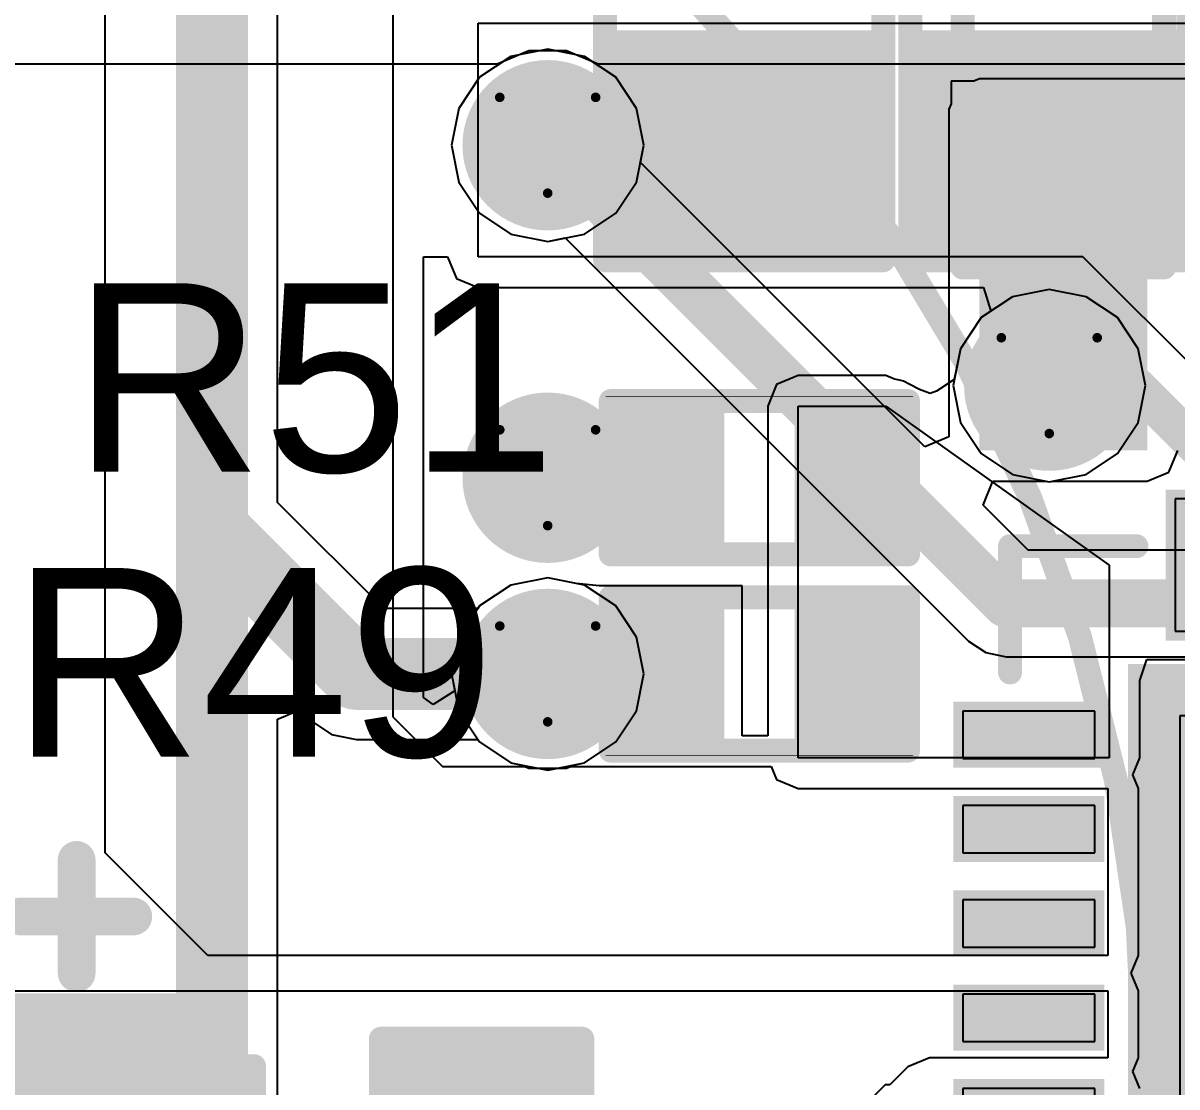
# Model space of a CAD drawing. Header units: inches. Extents: x -3 to 423, y -3 to 110.
# Drawn here: x 10.45 to 16.57, y 69.36 to 75 of the extents above; entities that cross this region are included whole.
import ezdxf

# ---------------------------------------------------------------- set-up
doc = ezdxf.new("R2010")
doc.units = ezdxf.units.IN
for name, color, linetype in [('Bottom Layer', 5, 'Continuous'), ('Bottom Overlay', 54, 'Continuous'), ('Bottom Paste', 16, 'Continuous'), ('Bottom Solder', 6, 'Continuous'), ('Drill Drawing', 1, 'Continuous'), ('Mid Layer', 16, 'Continuous'), ('Mid Layer 2', 76, 'Continuous'), ('Top Layer', 1, 'Continuous'), ('Top Overlay', 2, 'Continuous'), ('Top Paste', 8, 'Continuous'), ('Top Solder', 216, 'Continuous'), ('Via Holes', 16, 'Continuous')]:
    doc.layers.add(name, color=color, linetype=linetype)
doc.styles.add('Arial', font='', dxfattribs={"height": 0.2})
doc.styles.get('Arial').set_extended_font_data('Arial')

# ---------------------------------------------------------------- blocks, each defined once
blk = doc.blocks.new('C____A_3')
at = {"layer": 'Top Layer'}
for points in [[(-1.91, 0.565), (-0.49, 0.565), (-0.49, -0.565), (-1.91, -0.565)], [(0.49, 0.565), (1.91, 0.565), (1.91, -0.565), (0.49, -0.565)]]:
    blk.add_hatch(color=1, dxfattribs=at).paths.add_polyline_path(points)
at = {"layer": 'Top Paste'}
for points in [[(-1.91, 0.565), (-0.49, 0.565), (-0.49, -0.565), (-1.91, -0.565)], [(0.49, 0.565), (1.91, 0.565), (1.91, -0.565), (0.49, -0.565)]]:
    blk.add_hatch(color=8, dxfattribs=at).paths.add_polyline_path(points)
at = {"layer": 'Top Solder'}
for points in [[(-2.0116, 0.6666), (-0.3884, 0.6666), (-0.3884, -0.6666), (-2.0116, -0.6666)], [(0.3884, 0.6666), (2.0116, 0.6666), (2.0116, -0.6666), (0.3884, -0.6666)]]:
    blk.add_hatch(color=216, dxfattribs=at).paths.add_polyline_path(points)
at = {"layer": 'Top Overlay'}
for points in [[(1.6256, 0.9652, 0.127, 0.127, 0), (-1.6256, 0.9652, 0.127, 0.127, 0)], [(-1.6256, 0.762, 0.127, 0.127, 0), (-1.6256, 0.9652, 0.127, 0.127, 0)], [(1.6256, 0.7112, 0.127, 0.127, 0), (1.6256, 0.9652, 0.127, 0.127, 0)], [(-2.4192, -0.2746, 0.2, 0.2, 0), (-2.4192, 0.3254, 0.2, 0.2, 0)], [(-2.1192, 0.0254, 0.2, 0.2, 0), (-2.7192, 0.0254, 0.2, 0.2, 0)], [(1.6256, -0.9652, 0.127, 0.127, 0), (1.6256, -0.7112, 0.127, 0.127, 0)], [(-1.6256, -0.9652, 0.127, 0.127, 0), (-1.6256, -0.762, 0.127, 0.127, 0)], [(1.6256, -0.9652, 0.127, 0.127, 0), (-1.6256, -0.9652, 0.127, 0.127, 0)]]:
    blk.add_lwpolyline(points, format="xyseb", dxfattribs=at)
for points in [[(-1.6574, 0.9652, 0.0635, 0.0635, 1), (-1.5938, 0.9652, 0.0635, 0.0635, 1)], [(-1.6574, 0.9652, 0.0635, 0.0635, 1), (-1.5938, 0.9652, 0.0635, 0.0635, 1)], [(1.5938, 0.9652, 0.0635, 0.0635, 1), (1.6574, 0.9652, 0.0635, 0.0635, 1)], [(1.5938, 0.9652, 0.0635, 0.0635, 1), (1.6574, 0.9652, 0.0635, 0.0635, 1)], [(-1.6574, 0.762, 0.0635, 0.0635, 1), (-1.5938, 0.762, 0.0635, 0.0635, 1)], [(1.5938, 0.7112, 0.0635, 0.0635, 1), (1.6574, 0.7112, 0.0635, 0.0635, 1)], [(-2.4692, 0.3254, 0.1, 0.1, 1), (-2.3692, 0.3254, 0.1, 0.1, 1)], [(-2.7692, 0.0254, 0.1, 0.1, 1), (-2.6692, 0.0254, 0.1, 0.1, 1)], [(-2.1692, 0.0254, 0.1, 0.1, 1), (-2.0692, 0.0254, 0.1, 0.1, 1)], [(-2.4692, -0.2746, 0.1, 0.1, 1), (-2.3692, -0.2746, 0.1, 0.1, 1)], [(1.5938, -0.7112, 0.0635, 0.0635, 1), (1.6574, -0.7112, 0.0635, 0.0635, 1)], [(-1.6574, -0.762, 0.0635, 0.0635, 1), (-1.5938, -0.762, 0.0635, 0.0635, 1)], [(-1.6574, -0.9652, 0.0635, 0.0635, 1), (-1.5938, -0.9652, 0.0635, 0.0635, 1)], [(-1.6574, -0.9652, 0.0635, 0.0635, 1), (-1.5938, -0.9652, 0.0635, 0.0635, 1)], [(1.5938, -0.9652, 0.0635, 0.0635, 1), (1.6574, -0.9652, 0.0635, 0.0635, 1)], [(1.5938, -0.9652, 0.0635, 0.0635, 1), (1.6574, -0.9652, 0.0635, 0.0635, 1)]]:
    blk.add_lwpolyline(points, format="xyseb", close=True, dxfattribs=at)
blk = doc.blocks.new('C___0603_4')
at = {"layer": 'Top Layer'}
for points in [[(-0.381, 0.4445), (-0.381, -0.4445), (-1.143, -0.4445), (-1.143, 0.4445)], [(1.143, 0.4445), (1.143, -0.4445), (0.381, -0.4445), (0.381, 0.4445)]]:
    blk.add_hatch(color=1, dxfattribs=at).paths.add_polyline_path(points)
at = {"layer": 'Top Paste'}
for points in [[(-0.381, 0.4445), (-0.381, -0.4445), (-1.143, -0.4445), (-1.143, 0.4445)], [(1.143, 0.4445), (1.143, -0.4445), (0.381, -0.4445), (0.381, 0.4445)]]:
    blk.add_hatch(color=8, dxfattribs=at).paths.add_polyline_path(points)
at = {"layer": 'Top Solder'}
for points in [[(-0.321, 0.5045), (-0.321, -0.5045), (-1.203, -0.5045), (-1.203, 0.5045)], [(1.203, 0.5045), (1.203, -0.5045), (0.321, -0.5045), (0.321, 0.5045)]]:
    blk.add_hatch(color=216, dxfattribs=at).paths.add_polyline_path(points)
at = {"layer": 'Top Overlay'}
for points in [[(-1.2446, 0.5334, 0.127, 0.127, 0), (-1.2446, -0.5334, 0.127, 0.127, 0)], [(-1.2446, 0.5334, 0.127, 0.127, 0), (-0.4572, 0.5334, 0.127, 0.127, 0)], [(0.4572, 0.5334, 0.127, 0.127, 0), (1.2446, 0.5334, 0.127, 0.127, 0)], [(1.2446, 0.5334, 0.127, 0.127, 0), (1.2446, -0.5334, 0.127, 0.127, 0)], [(-1.2446, -0.5334, 0.127, 0.127, 0), (-0.4572, -0.5334, 0.127, 0.127, 0)], [(0.4572, -0.5334, 0.127, 0.127, 0), (1.2446, -0.5334, 0.127, 0.127, 0)]]:
    blk.add_lwpolyline(points, format="xyseb", dxfattribs=at)
for points in [[(-1.2764, 0.5334, 0.0635, 0.0635, 1), (-1.2128, 0.5334, 0.0635, 0.0635, 1)], [(-1.2764, 0.5334, 0.0635, 0.0635, 1), (-1.2128, 0.5334, 0.0635, 0.0635, 1)], [(-0.4889, 0.5334, 0.0635, 0.0635, 1), (-0.4254, 0.5334, 0.0635, 0.0635, 1)], [(0.4254, 0.5334, 0.0635, 0.0635, 1), (0.4889, 0.5334, 0.0635, 0.0635, 1)], [(1.2128, 0.5334, 0.0635, 0.0635, 1), (1.2764, 0.5334, 0.0635, 0.0635, 1)], [(1.2128, 0.5334, 0.0635, 0.0635, 1), (1.2764, 0.5334, 0.0635, 0.0635, 1)], [(-1.2764, -0.5334, 0.0635, 0.0635, 1), (-1.2128, -0.5334, 0.0635, 0.0635, 1)], [(-1.2764, -0.5334, 0.0635, 0.0635, 1), (-1.2128, -0.5334, 0.0635, 0.0635, 1)], [(-0.4889, -0.5334, 0.0635, 0.0635, 1), (-0.4254, -0.5334, 0.0635, 0.0635, 1)], [(0.4254, -0.5334, 0.0635, 0.0635, 1), (0.4889, -0.5334, 0.0635, 0.0635, 1)], [(1.2128, -0.5334, 0.0635, 0.0635, 1), (1.2764, -0.5334, 0.0635, 0.0635, 1)], [(1.2128, -0.5334, 0.0635, 0.0635, 1), (1.2764, -0.5334, 0.0635, 0.0635, 1)]]:
    blk.add_lwpolyline(points, format="xyseb", close=True, dxfattribs=at)
blk = doc.blocks.new('DGH256Q2R7_B_5')
at = {"layer": 'Bottom Overlay'}
blk.add_lwpolyline([(8, 0, 0.127, 0.127, 1), (-8, 0, 0.127, 0.127, 1)], format="xyseb", close=True, dxfattribs=at)
blk = doc.blocks.new('24_QFN__4_5__10')
at = {"layer": 'Top Layer'}
for points in [[(-0.875, 2.7501), (-0.875, 2.0501), (-1.125, 2.0501), (-1.125, 2.7501)], [(-0.375, 2.7501), (-0.375, 2.0501), (-0.625, 2.0501), (-0.625, 2.7501)], [(0.125, 2.7501), (0.125, 2.0501), (-0.125, 2.0501), (-0.125, 2.7501)], [(0.625, 2.7501), (0.625, 2.0501), (0.375, 2.0501), (0.375, 2.7501)], [(1.125, 2.7501), (1.125, 2.0501), (0.875, 2.0501), (0.875, 2.7501)], [(1.325, 1.825), (1.325, -1.825), (-1.325, -1.825), (-1.325, 1.825)], [(-1.5499, 1.625), (-1.5499, 1.375), (-2.2499, 1.375), (-2.2499, 1.625)], [(2.2499, 1.625), (2.2499, 1.375), (1.5499, 1.375), (1.5499, 1.625)], [(-1.5499, 1.125), (-1.5499, 0.875), (-2.2499, 0.875), (-2.2499, 1.125)], [(2.2499, 1.125), (2.2499, 0.875), (1.5499, 0.875), (1.5499, 1.125)], [(-1.5499, 0.625), (-1.5499, 0.375), (-2.2499, 0.375), (-2.2499, 0.625)], [(2.2499, 0.625), (2.2499, 0.375), (1.5499, 0.375), (1.5499, 0.625)], [(-1.5499, 0.125), (-1.5499, -0.125), (-2.2499, -0.125), (-2.2499, 0.125)], [(2.2499, 0.125), (2.2499, -0.125), (1.5499, -0.125), (1.5499, 0.125)], [(-1.5499, -0.375), (-1.5499, -0.625), (-2.2499, -0.625), (-2.2499, -0.375)], [(2.2499, -0.375), (2.2499, -0.625), (1.5499, -0.625), (1.5499, -0.375)], [(-1.5499, -0.875), (-1.5499, -1.125), (-2.2499, -1.125), (-2.2499, -0.875)], [(2.2499, -0.875), (2.2499, -1.125), (1.5499, -1.125), (1.5499, -0.875)], [(-1.5499, -1.375), (-1.5499, -1.625), (-2.2499, -1.625), (-2.2499, -1.375)], [(2.2499, -1.375), (2.2499, -1.625), (1.5499, -1.625), (1.5499, -1.375)], [(-0.875, -2.0501), (-0.875, -2.7501), (-1.125, -2.7501), (-1.125, -2.0501)], [(-0.375, -2.0501), (-0.375, -2.7501), (-0.625, -2.7501), (-0.625, -2.0501)], [(0.125, -2.0501), (0.125, -2.7501), (-0.125, -2.7501), (-0.125, -2.0501)], [(0.625, -2.0501), (0.625, -2.7501), (0.375, -2.7501), (0.375, -2.0501)], [(1.125, -2.0501), (1.125, -2.7501), (0.875, -2.7501), (0.875, -2.0501)]]:
    blk.add_hatch(color=1, dxfattribs=at).paths.add_polyline_path(points)
at = {"layer": 'Top Solder'}
for points in [[(-0.825, 2.8001), (-0.825, 2.0001), (-1.175, 2.0001), (-1.175, 2.8001)], [(-0.325, 2.8001), (-0.325, 2.0001), (-0.675, 2.0001), (-0.675, 2.8001)], [(0.175, 2.8001), (0.175, 2.0001), (-0.175, 2.0001), (-0.175, 2.8001)], [(0.675, 2.8001), (0.675, 2.0001), (0.325, 2.0001), (0.325, 2.8001)], [(1.175, 2.8001), (1.175, 2.0001), (0.825, 2.0001), (0.825, 2.8001)], [(1.375, 1.875), (1.375, -1.875), (-1.375, -1.875), (-1.375, 1.875)], [(-1.4999, 1.675), (-1.4999, 1.325), (-2.2999, 1.325), (-2.2999, 1.675)], [(2.2999, 1.675), (2.2999, 1.325), (1.4999, 1.325), (1.4999, 1.675)], [(-1.4999, 1.175), (-1.4999, 0.825), (-2.2999, 0.825), (-2.2999, 1.175)], [(2.2999, 1.175), (2.2999, 0.825), (1.4999, 0.825), (1.4999, 1.175)], [(-1.4999, 0.675), (-1.4999, 0.325), (-2.2999, 0.325), (-2.2999, 0.675)], [(2.2999, 0.675), (2.2999, 0.325), (1.4999, 0.325), (1.4999, 0.675)], [(-1.4999, 0.175), (-1.4999, -0.175), (-2.2999, -0.175), (-2.2999, 0.175)], [(2.2999, 0.175), (2.2999, -0.175), (1.4999, -0.175), (1.4999, 0.175)], [(-1.4999, -0.325), (-1.4999, -0.675), (-2.2999, -0.675), (-2.2999, -0.325)], [(2.2999, -0.325), (2.2999, -0.675), (1.4999, -0.675), (1.4999, -0.325)], [(-1.4999, -0.825), (-1.4999, -1.175), (-2.2999, -1.175), (-2.2999, -0.825)], [(2.2999, -0.825), (2.2999, -1.175), (1.4999, -1.175), (1.4999, -0.825)], [(-1.4999, -1.325), (-1.4999, -1.675), (-2.2999, -1.675), (-2.2999, -1.325)], [(2.2999, -1.325), (2.2999, -1.675), (1.4999, -1.675), (1.4999, -1.325)], [(-0.825, -2.0001), (-0.825, -2.8001), (-1.175, -2.8001), (-1.175, -2.0001)], [(-0.325, -2.0001), (-0.325, -2.8001), (-0.675, -2.8001), (-0.675, -2.0001)], [(0.175, -2.0001), (0.175, -2.8001), (-0.175, -2.8001), (-0.175, -2.0001)], [(0.675, -2.0001), (0.675, -2.8001), (0.325, -2.8001), (0.325, -2.0001)], [(1.175, -2.0001), (1.175, -2.8001), (0.825, -2.8001), (0.825, -2.0001)]]:
    blk.add_hatch(color=216, dxfattribs=at).paths.add_polyline_path(points)
at = {"layer": 'Top Overlay'}
for points in [[(-2, 2.5, 0.127, 0.127, 0), (-2, 1.8305, 0.127, 0.127, 0)], [(-2, 2.5, 0.127, 0.127, 0), (-1.3305, 2.5, 0.127, 0.127, 0)], [(1.3305, 2.5, 0.127, 0.127, 0), (2, 2.5, 0.127, 0.127, 0)], [(2, 2.5, 0.127, 0.127, 0), (2, 1.8305, 0.127, 0.127, 0)], [(-2.5095, 1.627, 0.127, 0.127, 0), (-2.5095, 1.373, 0.127, 0.127, 0)], [(-2.5095, 1.627, 0.127, 0.127, 0), (-2.3825, 1.5, 0.127, 0.127, 0)], [(-2.3825, 1.5, 0.127, 0.127, 0), (-2.5095, 1.373, 0.127, 0.127, 0)], [(-2, -1.8305, 0.127, 0.127, 0), (-2, -2.5, 0.127, 0.127, 0)], [(2, -1.8305, 0.127, 0.127, 0), (2, -2.5, 0.127, 0.127, 0)], [(-2, -2.5, 0.127, 0.127, 0), (-1.3305, -2.5, 0.127, 0.127, 0)], [(1.3305, -2.5, 0.127, 0.127, 0), (2, -2.5, 0.127, 0.127, 0)]]:
    blk.add_lwpolyline(points, format="xyseb", dxfattribs=at)
for points in [[(-2.0317, 2.5, 0.0635, 0.0635, 1), (-1.9682, 2.5, 0.0635, 0.0635, 1)], [(-2.0317, 2.5, 0.0635, 0.0635, 1), (-1.9682, 2.5, 0.0635, 0.0635, 1)], [(-1.3623, 2.5, 0.0635, 0.0635, 1), (-1.2988, 2.5, 0.0635, 0.0635, 1)], [(1.2988, 2.5, 0.0635, 0.0635, 1), (1.3623, 2.5, 0.0635, 0.0635, 1)], [(1.9682, 2.5, 0.0635, 0.0635, 1), (2.0317, 2.5, 0.0635, 0.0635, 1)], [(1.9682, 2.5, 0.0635, 0.0635, 1), (2.0317, 2.5, 0.0635, 0.0635, 1)], [(-2.0317, 1.8305, 0.0635, 0.0635, 1), (-1.9682, 1.8305, 0.0635, 0.0635, 1)], [(1.9682, 1.8305, 0.0635, 0.0635, 1), (2.0317, 1.8305, 0.0635, 0.0635, 1)], [(-2.5413, 1.627, 0.0635, 0.0635, 1), (-2.4778, 1.627, 0.0635, 0.0635, 1)], [(-2.5413, 1.627, 0.0635, 0.0635, 1), (-2.4778, 1.627, 0.0635, 0.0635, 1)], [(-2.4143, 1.5, 0.0635, 0.0635, 1), (-2.3508, 1.5, 0.0635, 0.0635, 1)], [(-2.4143, 1.5, 0.0635, 0.0635, 1), (-2.3508, 1.5, 0.0635, 0.0635, 1)], [(-2.5413, 1.373, 0.0635, 0.0635, 1), (-2.4778, 1.373, 0.0635, 0.0635, 1)], [(-2.5413, 1.373, 0.0635, 0.0635, 1), (-2.4778, 1.373, 0.0635, 0.0635, 1)], [(-2.0317, -1.8305, 0.0635, 0.0635, 1), (-1.9682, -1.8305, 0.0635, 0.0635, 1)], [(1.9682, -1.8305, 0.0635, 0.0635, 1), (2.0317, -1.8305, 0.0635, 0.0635, 1)], [(-2.0317, -2.5, 0.0635, 0.0635, 1), (-1.9682, -2.5, 0.0635, 0.0635, 1)], [(-2.0317, -2.5, 0.0635, 0.0635, 1), (-1.9682, -2.5, 0.0635, 0.0635, 1)], [(-1.3623, -2.5, 0.0635, 0.0635, 1), (-1.2988, -2.5, 0.0635, 0.0635, 1)], [(1.2988, -2.5, 0.0635, 0.0635, 1), (1.3623, -2.5, 0.0635, 0.0635, 1)], [(1.9682, -2.5, 0.0635, 0.0635, 1), (2.0317, -2.5, 0.0635, 0.0635, 1)], [(1.9682, -2.5, 0.0635, 0.0635, 1), (2.0317, -2.5, 0.0635, 0.0635, 1)]]:
    blk.add_lwpolyline(points, format="xyseb", close=True, dxfattribs=at)
at = {"layer": 'Top Paste'}
for p, q in [((-0.875, 2.75), (-1.125, 2.75)), ((-1.125, 2.75), (-1.125, 2.05)), ((-0.875, 2.05), (-0.875, 2.75)), ((-0.3751, 2.75), (-0.6251, 2.75)), ((-0.6251, 2.75), (-0.6251, 2.05)), ((-0.3751, 2.05), (-0.3751, 2.75)), ((0.125, 2.75), (-0.125, 2.75)), ((-0.125, 2.75), (-0.125, 2.05)), ((0.125, 2.05), (0.125, 2.75)), ((0.6249, 2.75), (0.3749, 2.75)), ((0.3749, 2.75), (0.3749, 2.05)), ((0.6249, 2.05), (0.6249, 2.75)), ((1.125, 2.75), (0.875, 2.75)), ((0.875, 2.75), (0.875, 2.05)), ((1.125, 2.05), (1.125, 2.75)), ((-1.125, 2.05), (-0.875, 2.05)), ((-0.6251, 2.05), (-0.3751, 2.05)), ((-0.125, 2.05), (0.125, 2.05)), ((0.3749, 2.05), (0.6249, 2.05)), ((0.875, 2.05), (1.125, 2.05)), ((-1.55, 1.6249), (-2.25, 1.6249)), ((-2.25, 1.6249), (-2.25, 1.3749)), ((-1.55, 1.3749), (-1.55, 1.6249)), ((-1.1, 1.6), (-1.1, -1.6)), ((1.1, 1.6), (-1.1, 1.6)), ((1.1, -1.6), (1.1, 1.6)), ((2.25, 1.6249), (1.55, 1.6249)), ((1.55, 1.6249), (1.55, 1.3749)), ((2.25, 1.3749), (2.25, 1.6249)), ((-2.25, 1.3749), (-1.55, 1.3749)), ((1.55, 1.3749), (2.25, 1.3749)), ((-1.55, 1.125), (-2.25, 1.125)), ((-2.25, 1.125), (-2.25, 0.875)), ((-1.55, 0.875), (-1.55, 1.125)), ((2.25, 1.125), (1.55, 1.125)), ((1.55, 1.125), (1.55, 0.875)), ((2.25, 0.875), (2.25, 1.125)), ((-2.25, 0.875), (-1.55, 0.875)), ((1.55, 0.875), (2.25, 0.875)), ((-2.25, 0.6249), (-2.25, 0.3749)), ((-1.55, 0.6249), (-2.25, 0.6249)), ((-1.55, 0.3749), (-1.55, 0.6249)), ((1.55, 0.6249), (1.55, 0.3749)), ((2.25, 0.6249), (1.55, 0.6249)), ((2.25, 0.3749), (2.25, 0.6249)), ((-2.25, 0.3749), (-1.55, 0.3749)), ((1.55, 0.3749), (2.25, 0.3749)), ((-1.55, 0.125), (-2.25, 0.125)), ((-2.25, 0.125), (-2.25, -0.125)), ((-1.55, -0.125), (-1.55, 0.125)), ((2.25, 0.125), (1.55, 0.125)), ((1.55, 0.125), (1.55, -0.125)), ((2.25, -0.125), (2.25, 0.125)), ((-2.25, -0.125), (-1.55, -0.125)), ((1.55, -0.125), (2.25, -0.125)), ((-2.25, -0.3751), (-2.25, -0.6251)), ((-1.55, -0.3751), (-2.25, -0.3751)), ((-1.55, -0.6251), (-1.55, -0.3751)), ((1.55, -0.3751), (1.55, -0.6251)), ((2.25, -0.3751), (1.55, -0.3751)), ((2.25, -0.6251), (2.25, -0.3751)), ((-2.25, -0.6251), (-1.55, -0.6251)), ((1.55, -0.6251), (2.25, -0.6251)), ((-1.55, -0.875), (-2.25, -0.875)), ((-2.25, -0.875), (-2.25, -1.125)), ((-1.55, -1.125), (-1.55, -0.875)), ((1.55, -0.875), (1.55, -1.125)), ((2.25, -0.875), (1.55, -0.875)), ((2.25, -1.125), (2.25, -0.875)), ((-2.25, -1.125), (-1.55, -1.125)), ((1.55, -1.125), (2.25, -1.125)), ((-2.25, -1.3751), (-2.25, -1.6251)), ((-1.55, -1.3751), (-2.25, -1.3751)), ((-1.55, -1.6251), (-1.55, -1.3751)), ((1.55, -1.3751), (1.55, -1.6251)), ((2.25, -1.3751), (1.55, -1.3751)), ((2.25, -1.6251), (2.25, -1.3751)), ((-2.25, -1.6251), (-1.55, -1.6251)), ((-1.1, -1.6), (1.1, -1.6)), ((1.55, -1.6251), (2.25, -1.6251)), ((-0.875, -2.05), (-1.125, -2.05)), ((-1.125, -2.05), (-1.125, -2.75)), ((-0.875, -2.75), (-0.875, -2.05)), ((-0.3751, -2.05), (-0.6251, -2.05)), ((-0.6251, -2.05), (-0.6251, -2.75)), ((-0.3751, -2.75), (-0.3751, -2.05)), ((0.125, -2.05), (-0.125, -2.05)), ((-0.125, -2.05), (-0.125, -2.75)), ((0.125, -2.75), (0.125, -2.05)), ((0.3749, -2.05), (0.3749, -2.75)), ((0.6249, -2.05), (0.3749, -2.05)), ((0.6249, -2.75), (0.6249, -2.05)), ((0.875, -2.05), (0.875, -2.75)), ((1.125, -2.05), (0.875, -2.05)), ((1.125, -2.75), (1.125, -2.05)), ((-1.125, -2.75), (-0.875, -2.75)), ((-0.6251, -2.75), (-0.3751, -2.75)), ((-0.125, -2.75), (0.125, -2.75)), ((0.3749, -2.75), (0.6249, -2.75)), ((0.875, -2.75), (1.125, -2.75))]:
    blk.add_line(p, q, dxfattribs=at)
blk = doc.blocks.new('RES_0805_12')
at = {"layer": 'Top Layer'}
for points in [[(-1.524, 0.635), (-0.508, 0.635), (-0.508, -0.635), (-1.524, -0.635)], [(0.508, 0.635), (1.524, 0.635), (1.524, -0.635), (0.508, -0.635)]]:
    blk.add_hatch(color=1, dxfattribs=at).paths.add_polyline_path(points)
at = {"layer": 'Top Paste'}
for points in [[(-1.524, 0.635), (-0.508, 0.635), (-0.508, -0.635), (-1.524, -0.635)], [(0.508, 0.635), (1.524, 0.635), (1.524, -0.635), (0.508, -0.635)]]:
    blk.add_hatch(color=8, dxfattribs=at).paths.add_polyline_path(points)
at = {"layer": 'Top Solder'}
for points in [[(-1.6256, 0.7366), (-0.4064, 0.7366), (-0.4064, -0.7366), (-1.6256, -0.7366)], [(0.4064, 0.7366), (1.6256, 0.7366), (1.6256, -0.7366), (0.4064, -0.7366)]]:
    blk.add_hatch(color=216, dxfattribs=at).paths.add_polyline_path(points)
at = {"layer": 'Top Overlay'}
for points in [[(1.6256, 0.7366, 0.127, 0.127, 0), (-1.6256, 0.7366, 0.127, 0.127, 0)], [(-1.6256, -0.7366, 0.127, 0.127, 0), (-1.6256, 0.7366, 0.127, 0.127, 0)], [(1.6256, -0.7366, 0.127, 0.127, 0), (1.6256, 0.7366, 0.127, 0.127, 0)], [(1.6256, -0.7366, 0.127, 0.127, 0), (-1.6256, -0.7366, 0.127, 0.127, 0)]]:
    blk.add_lwpolyline(points, format="xyseb", dxfattribs=at)
for points in [[(-1.65735, 0.7366, 0.0635, 0.0635, 1), (-1.59385, 0.7366, 0.0635, 0.0635, 1)], [(-1.65735, 0.7366, 0.0635, 0.0635, 1), (-1.59385, 0.7366, 0.0635, 0.0635, 1)], [(1.59385, 0.7366, 0.0635, 0.0635, 1), (1.65735, 0.7366, 0.0635, 0.0635, 1)], [(1.59385, 0.7366, 0.0635, 0.0635, 1), (1.65735, 0.7366, 0.0635, 0.0635, 1)], [(-1.65735, -0.7366, 0.0635, 0.0635, 1), (-1.59385, -0.7366, 0.0635, 0.0635, 1)], [(-1.65735, -0.7366, 0.0635, 0.0635, 1), (-1.59385, -0.7366, 0.0635, 0.0635, 1)], [(1.59385, -0.7366, 0.0635, 0.0635, 1), (1.65735, -0.7366, 0.0635, 0.0635, 1)], [(1.59385, -0.7366, 0.0635, 0.0635, 1), (1.65735, -0.7366, 0.0635, 0.0635, 1)]]:
    blk.add_lwpolyline(points, format="xyseb", close=True, dxfattribs=at)
blk = doc.blocks.new('RES_0805_13')
at = {"layer": 'Top Layer'}
for points in [[(-1.524, 0.635), (-0.508, 0.635), (-0.508, -0.635), (-1.524, -0.635)], [(0.508, 0.635), (1.524, 0.635), (1.524, -0.635), (0.508, -0.635)]]:
    blk.add_hatch(color=1, dxfattribs=at).paths.add_polyline_path(points)
at = {"layer": 'Top Paste'}
for points in [[(-1.524, 0.635), (-0.508, 0.635), (-0.508, -0.635), (-1.524, -0.635)], [(0.508, 0.635), (1.524, 0.635), (1.524, -0.635), (0.508, -0.635)]]:
    blk.add_hatch(color=8, dxfattribs=at).paths.add_polyline_path(points)
at = {"layer": 'Top Solder'}
for points in [[(-1.6256, 0.7366), (-0.4064, 0.7366), (-0.4064, -0.7366), (-1.6256, -0.7366)], [(0.4064, 0.7366), (1.6256, 0.7366), (1.6256, -0.7366), (0.4064, -0.7366)]]:
    blk.add_hatch(color=216, dxfattribs=at).paths.add_polyline_path(points)
at = {"layer": 'Top Overlay'}
for points in [[(-1.6256, 0.7366, 0.127, 0.127, 0), (1.6256, 0.7366, 0.127, 0.127, 0)], [(-1.6256, 0.7366, 0.127, 0.127, 0), (-1.6256, -0.7366, 0.127, 0.127, 0)], [(1.6256, 0.7366, 0.127, 0.127, 0), (1.6256, -0.7366, 0.127, 0.127, 0)], [(-1.6256, -0.7366, 0.127, 0.127, 0), (1.6256, -0.7366, 0.127, 0.127, 0)]]:
    blk.add_lwpolyline(points, format="xyseb", dxfattribs=at)
for points in [[(-1.65735, 0.7366, 0.0635, 0.0635, 1), (-1.59385, 0.7366, 0.0635, 0.0635, 1)], [(-1.65735, 0.7366, 0.0635, 0.0635, 1), (-1.59385, 0.7366, 0.0635, 0.0635, 1)], [(1.59385, 0.7366, 0.0635, 0.0635, 1), (1.65735, 0.7366, 0.0635, 0.0635, 1)], [(1.59385, 0.7366, 0.0635, 0.0635, 1), (1.65735, 0.7366, 0.0635, 0.0635, 1)], [(-1.65735, -0.7366, 0.0635, 0.0635, 1), (-1.59385, -0.7366, 0.0635, 0.0635, 1)], [(-1.65735, -0.7366, 0.0635, 0.0635, 1), (-1.59385, -0.7366, 0.0635, 0.0635, 1)], [(1.59385, -0.7366, 0.0635, 0.0635, 1), (1.65735, -0.7366, 0.0635, 0.0635, 1)], [(1.59385, -0.7366, 0.0635, 0.0635, 1), (1.65735, -0.7366, 0.0635, 0.0635, 1)]]:
    blk.add_lwpolyline(points, format="xyseb", close=True, dxfattribs=at)
blk = doc.blocks.new('R___0402_23')
at = {"layer": 'Top Layer'}
for points in [[(-0.6985, -0.3175), (-0.6985, 0.3175), (-0.2413, 0.3175), (-0.2413, -0.3175)], [(0.2413, -0.3175), (0.2413, 0.3175), (0.6985, 0.3175), (0.6985, -0.3175)]]:
    blk.add_hatch(color=1, dxfattribs=at).paths.add_polyline_path(points)
at = {"layer": 'Top Paste'}
for points in [[(-0.6985, -0.3175), (-0.6985, 0.3175), (-0.2413, 0.3175), (-0.2413, -0.3175)], [(0.2413, -0.3175), (0.2413, 0.3175), (0.6985, 0.3175), (0.6985, -0.3175)]]:
    blk.add_hatch(color=8, dxfattribs=at).paths.add_polyline_path(points)
at = {"layer": 'Top Solder'}
for points in [[(-0.7535, -0.3725), (-0.7535, 0.3725), (-0.1863, 0.3725), (-0.1863, -0.3725)], [(0.1863, -0.3725), (0.1863, 0.3725), (0.7535, 0.3725), (0.7535, -0.3725)]]:
    blk.add_hatch(color=216, dxfattribs=at).paths.add_polyline_path(points)
at = {"layer": 'Top Overlay'}
for points in [[(-0.7874, 0.4064, 0.127, 0.127, 0), (-0.7874, -0.4064, 0.127, 0.127, 0)], [(0.7874, 0.4064, 0.127, 0.127, 0), (-0.7874, 0.4064, 0.127, 0.127, 0)], [(0.7874, 0.4064, 0.127, 0.127, 0), (0.7874, -0.4064, 0.127, 0.127, 0)], [(0.7874, -0.4064, 0.127, 0.127, 0), (-0.7874, -0.4064, 0.127, 0.127, 0)], [(0.8128, -0.4318, 0.00323, 0.00323, 0), (-0.8128, -0.4318, 0.00323, 0.00323, 0)]]:
    blk.add_lwpolyline(points, format="xyseb", dxfattribs=at)
for points in [[(-0.8191, 0.4064, 0.0635, 0.0635, 1), (-0.7556, 0.4064, 0.0635, 0.0635, 1)], [(-0.8191, 0.4064, 0.0635, 0.0635, 1), (-0.7556, 0.4064, 0.0635, 0.0635, 1)], [(0.7556, 0.4064, 0.0635, 0.0635, 1), (0.8191, 0.4064, 0.0635, 0.0635, 1)], [(0.7556, 0.4064, 0.0635, 0.0635, 1), (0.8191, 0.4064, 0.0635, 0.0635, 1)], [(-0.8191, -0.4064, 0.0635, 0.0635, 1), (-0.7556, -0.4064, 0.0635, 0.0635, 1)], [(-0.8191, -0.4064, 0.0635, 0.0635, 1), (-0.7556, -0.4064, 0.0635, 0.0635, 1)], [(0.7556, -0.4064, 0.0635, 0.0635, 1), (0.8191, -0.4064, 0.0635, 0.0635, 1)], [(0.7556, -0.4064, 0.0635, 0.0635, 1), (0.8191, -0.4064, 0.0635, 0.0635, 1)], [(-0.8136, -0.4318, 0.00161, 0.00161, 1), (-0.812, -0.4318, 0.00161, 0.00161, 1)], [(0.812, -0.4318, 0.00161, 0.00161, 1), (0.8136, -0.4318, 0.00161, 0.00161, 1)]]:
    blk.add_lwpolyline(points, format="xyseb", close=True, dxfattribs=at)
blk = doc.blocks.new('R___0402_25')
at = {"layer": 'Top Layer'}
for points in [[(-0.6985, -0.3175), (-0.6985, 0.3175), (-0.2413, 0.3175), (-0.2413, -0.3175)], [(0.2413, -0.3175), (0.2413, 0.3175), (0.6985, 0.3175), (0.6985, -0.3175)]]:
    blk.add_hatch(color=1, dxfattribs=at).paths.add_polyline_path(points)
at = {"layer": 'Top Paste'}
for points in [[(-0.6985, -0.3175), (-0.6985, 0.3175), (-0.2413, 0.3175), (-0.2413, -0.3175)], [(0.2413, -0.3175), (0.2413, 0.3175), (0.6985, 0.3175), (0.6985, -0.3175)]]:
    blk.add_hatch(color=8, dxfattribs=at).paths.add_polyline_path(points)
at = {"layer": 'Top Solder'}
for points in [[(-0.7535, -0.3725), (-0.7535, 0.3725), (-0.1863, 0.3725), (-0.1863, -0.3725)], [(0.1863, -0.3725), (0.1863, 0.3725), (0.7535, 0.3725), (0.7535, -0.3725)]]:
    blk.add_hatch(color=216, dxfattribs=at).paths.add_polyline_path(points)
at = {"layer": 'Top Overlay'}
for points in [[(-0.7874, -0.4064, 0.127, 0.127, 0), (-0.7874, 0.4064, 0.127, 0.127, 0)], [(-0.7874, 0.4064, 0.127, 0.127, 0), (0.7874, 0.4064, 0.127, 0.127, 0)], [(0.7874, -0.4064, 0.127, 0.127, 0), (0.7874, 0.4064, 0.127, 0.127, 0)], [(-0.7874, -0.4064, 0.127, 0.127, 0), (0.7874, -0.4064, 0.127, 0.127, 0)], [(-0.8128, -0.4318, 0.00323, 0.00323, 0), (0.8128, -0.4318, 0.00323, 0.00323, 0)]]:
    blk.add_lwpolyline(points, format="xyseb", dxfattribs=at)
for points in [[(-0.8191, 0.4064, 0.0635, 0.0635, 1), (-0.7556, 0.4064, 0.0635, 0.0635, 1)], [(-0.8191, 0.4064, 0.0635, 0.0635, 1), (-0.7556, 0.4064, 0.0635, 0.0635, 1)], [(0.7556, 0.4064, 0.0635, 0.0635, 1), (0.8191, 0.4064, 0.0635, 0.0635, 1)], [(0.7556, 0.4064, 0.0635, 0.0635, 1), (0.8191, 0.4064, 0.0635, 0.0635, 1)], [(-0.8191, -0.4064, 0.0635, 0.0635, 1), (-0.7556, -0.4064, 0.0635, 0.0635, 1)], [(-0.8191, -0.4064, 0.0635, 0.0635, 1), (-0.7556, -0.4064, 0.0635, 0.0635, 1)], [(0.7556, -0.4064, 0.0635, 0.0635, 1), (0.8191, -0.4064, 0.0635, 0.0635, 1)], [(0.7556, -0.4064, 0.0635, 0.0635, 1), (0.8191, -0.4064, 0.0635, 0.0635, 1)], [(-0.8136, -0.4318, 0.00161, 0.00161, 1), (-0.812, -0.4318, 0.00161, 0.00161, 1)], [(0.812, -0.4318, 0.00161, 0.00161, 1), (0.8136, -0.4318, 0.00161, 0.00161, 1)]]:
    blk.add_lwpolyline(points, format="xyseb", close=True, dxfattribs=at)
blk = doc.blocks.new('R___0603_B_34')
at = {"layer": 'Bottom Layer'}
for points in [[(-1.143, -0.4445), (-1.143, 0.4445), (-0.381, 0.4445), (-0.381, -0.4445)], [(0.381, -0.4445), (0.381, 0.4445), (1.143, 0.4445), (1.143, -0.4445)]]:
    blk.add_hatch(color=5, dxfattribs=at).paths.add_polyline_path(points)
at = {"layer": 'Bottom Paste'}
for points in [[(-1.143, -0.4445), (-1.143, 0.4445), (-0.381, 0.4445), (-0.381, -0.4445)], [(0.381, -0.4445), (0.381, 0.4445), (1.143, 0.4445), (1.143, -0.4445)]]:
    blk.add_hatch(color=16, dxfattribs=at).paths.add_polyline_path(points)
at = {"layer": 'Bottom Solder'}
for points in [[(-1.2446, -0.5461), (-1.2446, 0.5461), (-0.2794, 0.5461), (-0.2794, -0.5461)], [(0.2794, -0.5461), (0.2794, 0.5461), (1.2446, 0.5461), (1.2446, -0.5461)]]:
    blk.add_hatch(color=6, dxfattribs=at).paths.add_polyline_path(points)
at = {"layer": 'Bottom Overlay'}
for points in [[(1.2192, 0.5334, 0.127, 0.127, 0), (-1.2192, 0.5334, 0.127, 0.127, 0)], [(-1.2192, -0.5334, 0.127, 0.127, 0), (-1.2192, 0.5334, 0.127, 0.127, 0)], [(1.2192, -0.5334, 0.127, 0.127, 0), (1.2192, 0.5334, 0.127, 0.127, 0)], [(1.2192, -0.5334, 0.127, 0.127, 0), (-1.2192, -0.5334, 0.127, 0.127, 0)]]:
    blk.add_lwpolyline(points, format="xyseb", dxfattribs=at)
for points in [[(-1.25095, 0.5334, 0.0635, 0.0635, 1), (-1.18745, 0.5334, 0.0635, 0.0635, 1)], [(-1.25095, 0.5334, 0.0635, 0.0635, 1), (-1.18745, 0.5334, 0.0635, 0.0635, 1)], [(1.18745, 0.5334, 0.0635, 0.0635, 1), (1.25095, 0.5334, 0.0635, 0.0635, 1)], [(1.18745, 0.5334, 0.0635, 0.0635, 1), (1.25095, 0.5334, 0.0635, 0.0635, 1)], [(-1.25095, -0.5334, 0.0635, 0.0635, 1), (-1.18745, -0.5334, 0.0635, 0.0635, 1)], [(-1.25095, -0.5334, 0.0635, 0.0635, 1), (-1.18745, -0.5334, 0.0635, 0.0635, 1)], [(1.18745, -0.5334, 0.0635, 0.0635, 1), (1.25095, -0.5334, 0.0635, 0.0635, 1)], [(1.18745, -0.5334, 0.0635, 0.0635, 1), (1.25095, -0.5334, 0.0635, 0.0635, 1)]]:
    blk.add_lwpolyline(points, format="xyseb", close=True, dxfattribs=at)

msp = doc.modelspace()

# ---------------------------------------------------------------- hatches: boundary and pattern name
at = {"layer": 'Bottom Layer'}
h = msp.add_hatch(color=5, dxfattribs=at)
edge = h.paths.add_edge_path()
edge.add_arc((13.2334, 74.3473), 0.35, 0, 360)
for points in [[(17.6783, 73.7758), (17.6783, 74.5378), (15.5207, 74.5378), (15.5207, 73.7758)], [(15.5207, 72.7298), (16.4097, 72.7298), (16.4097, 74.5378), (15.5207, 74.5378)]]:
    msp.add_hatch(color=5, dxfattribs=at).paths.add_polyline_path(points)
h = msp.add_hatch(color=5, dxfattribs=at)
edge = h.paths.add_edge_path()
edge.add_arc((15.8909, 73.0731), 0.35, 0, 360)
h = msp.add_hatch(color=5, dxfattribs=at)
edge = h.paths.add_edge_path()
edge.add_arc((13.2334, 72.585), 0.35, 0, 360)
h = msp.add_hatch(color=5, dxfattribs=at)
edge = h.paths.add_edge_path()
edge.add_arc((13.2334, 71.545), 0.35, 0, 360)
at = {"layer": 'Bottom Solder'}
h = msp.add_hatch(color=6, dxfattribs=at)
edge = h.paths.add_edge_path()
edge.add_arc((13.2334, 74.3473), 0.4516, 0, 360)
h = msp.add_hatch(color=6, dxfattribs=at)
edge = h.paths.add_edge_path()
edge.add_arc((15.8909, 73.0731), 0.4516, 0, 360)
h = msp.add_hatch(color=6, dxfattribs=at)
edge = h.paths.add_edge_path()
edge.add_arc((13.2334, 72.585), 0.4516, 0, 360)
h = msp.add_hatch(color=6, dxfattribs=at)
edge = h.paths.add_edge_path()
edge.add_arc((13.2334, 71.545), 0.4516, 0, 360)
at = {"layer": 'Mid Layer'}
h = msp.add_hatch(color=16, dxfattribs=at)
edge = h.paths.add_edge_path()
edge.add_arc((13.2334, 74.3473), 0.35, 0, 360)
h = msp.add_hatch(color=16, dxfattribs=at)
edge = h.paths.add_edge_path()
edge.add_arc((15.8909, 73.0731), 0.35, 0, 360)
h = msp.add_hatch(color=16, dxfattribs=at)
edge = h.paths.add_edge_path()
edge.add_arc((13.2334, 72.585), 0.35, 0, 360)
h = msp.add_hatch(color=16, dxfattribs=at)
edge = h.paths.add_edge_path()
edge.add_arc((13.2334, 71.545), 0.35, 0, 360)
at = {"layer": 'Mid Layer 2'}
h = msp.add_hatch(color=76, dxfattribs=at)
edge = h.paths.add_edge_path()
edge.add_arc((13.2334, 74.3473), 0.35, 0, 360)
h = msp.add_hatch(color=76, dxfattribs=at)
edge = h.paths.add_edge_path()
edge.add_arc((15.8909, 73.0731), 0.35, 0, 360)
h = msp.add_hatch(color=76, dxfattribs=at)
edge = h.paths.add_edge_path()
edge.add_arc((13.2334, 72.585), 0.35, 0, 360)
h = msp.add_hatch(color=76, dxfattribs=at)
edge = h.paths.add_edge_path()
edge.add_arc((13.2334, 71.545), 0.35, 0, 360)
at = {"layer": 'Top Layer'}
h = msp.add_hatch(color=1, dxfattribs=at)
edge = h.paths.add_edge_path()
edge.add_arc((13.2334, 74.3473), 0.35, 0, 360)
h = msp.add_hatch(color=1, dxfattribs=at)
edge = h.paths.add_edge_path()
edge.add_arc((15.8909, 73.0731), 0.35, 0, 360)
h = msp.add_hatch(color=1, dxfattribs=at)
edge = h.paths.add_edge_path()
edge.add_arc((13.2334, 72.585), 0.35, 0, 360)
h = msp.add_hatch(color=1, dxfattribs=at)
edge = h.paths.add_edge_path()
edge.add_arc((13.2334, 71.545), 0.35, 0, 360)
at = {"layer": 'Top Solder'}
h = msp.add_hatch(color=216, dxfattribs=at)
edge = h.paths.add_edge_path()
edge.add_arc((13.2334, 74.3473), 0.4516, 0, 360)
h = msp.add_hatch(color=216, dxfattribs=at)
edge = h.paths.add_edge_path()
edge.add_arc((15.8909, 73.0731), 0.4516, 0, 360)
h = msp.add_hatch(color=216, dxfattribs=at)
edge = h.paths.add_edge_path()
edge.add_arc((13.2334, 72.585), 0.4516, 0, 360)
h = msp.add_hatch(color=216, dxfattribs=at)
edge = h.paths.add_edge_path()
edge.add_arc((13.2334, 71.545), 0.4516, 0, 360)
at = {"layer": 'Via Holes'}
h = msp.add_hatch(color=7, dxfattribs=at)
edge = h.paths.add_edge_path()
edge.add_arc((13.2334, 74.3473), 0.25, 0, 360)
h = msp.add_hatch(color=7, dxfattribs=at)
edge = h.paths.add_edge_path()
edge.add_arc((15.8909, 73.0731), 0.25, 0, 360)
h = msp.add_hatch(color=7, dxfattribs=at)
edge = h.paths.add_edge_path()
edge.add_arc((13.2334, 72.585), 0.25, 0, 360)
h = msp.add_hatch(color=7, dxfattribs=at)
edge = h.paths.add_edge_path()
edge.add_arc((13.2334, 71.545), 0.25, 0, 360)

# ---------------------------------------------------------------- linework, layer by layer
at = {"layer": 'Bottom Layer'}
for p, q in [((11.8026, 72.454), (11.8026, 76.6876)), ((13.2334, 74.8571), (13.0383, 74.8183)), ((13.4285, 74.8183), (13.2334, 74.8571)), ((13.0383, 74.8183), (12.8729, 74.7078)), ((13.5939, 74.7078), (13.4285, 74.8183)), ((12.8729, 74.7078), (12.7624, 74.5424)), ((13.7044, 74.5424), (13.5939, 74.7078)), ((15.4909, 74.6878), (15.3707, 74.6878)), ((15.3707, 74.6878), (15.3707, 74.5677)), ((15.5207, 74.7002), (15.4909, 74.6878)), ((17.6783, 74.7002), (15.5207, 74.7002)), ((12.7624, 74.5424), (12.7236, 74.3473)), ((13.7432, 74.3473), (13.7044, 74.5424)), ((15.3707, 74.5677), (15.3584, 74.5378)), ((15.3584, 74.5378), (15.3584, 72.8014)), ((12.7236, 74.3473), (12.7624, 74.1522)), ((13.7249, 74.2553), (13.7432, 74.3473)), ((15.2314, 72.7488), (13.7249, 74.2553)), ((12.7624, 74.1522), (12.8729, 73.9868)), ((12.8729, 73.9868), (13.0383, 73.8763)), ((13.0383, 73.8763), (13.2334, 73.8375)), ((13.2334, 73.8375), (13.3255, 73.8558)), ((13.3255, 73.8558), (15.4623, 71.7191)), ((15.3584, 72.8014), (15.2314, 72.7488)), ((16.5245, 72.615), (16.5721, 72.7298)), ((15.5397, 72.4404), (15.5923, 72.5674)), ((15.5923, 72.5674), (15.8702, 72.5674)), ((15.8702, 72.5674), (15.8909, 72.5633)), ((15.8909, 72.5633), (15.9116, 72.5674)), ((15.9116, 72.5674), (16.4097, 72.5674)), ((16.4097, 72.5674), (16.5245, 72.615)), ((12.3644, 71.8921), (11.8026, 72.454)), ((15.779, 72.2012), (15.5397, 72.4404)), ((22.0535, 72.2012), (15.779, 72.2012)), ((13.0383, 72.0159), (12.8729, 71.9054)), ((13.2334, 72.0548), (13.0383, 72.0159)), ((13.4285, 72.0159), (13.2334, 72.0548)), ((13.5939, 71.9054), (13.4285, 72.0159)), ((12.864, 71.8921), (12.3644, 71.8921)), ((12.8729, 71.9054), (12.864, 71.8921)), ((13.7044, 71.74), (13.5939, 71.9054)), ((13.7432, 71.545), (13.7044, 71.74)), ((15.4623, 71.7191), (15.4623, 71.719)), ((15.4623, 71.719), (15.5539, 71.6578)), ((15.5539, 71.6578), (15.662, 71.6363)), ((15.662, 71.6363), (15.662, 71.6363)), ((15.662, 71.6363), (21.9366, 71.6363)), ((13.7044, 71.3499), (13.7432, 71.545)), ((11.8026, 71.3061), (11.9199, 71.3547)), ((11.9199, 71.3547), (11.9751, 71.2995)), ((13.5939, 71.1845), (13.7044, 71.3499)), ((11.8026, 68.9913), (11.8026, 71.3061)), ((11.9751, 71.2995), (12.0878, 71.2242)), ((12.0878, 71.2242), (12.2206, 71.1978)), ((12.2206, 71.1978), (12.864, 71.1978)), ((12.864, 71.1978), (12.8729, 71.1845)), ((12.8729, 71.1845), (13.0383, 71.074)), ((13.4285, 71.074), (13.5939, 71.1845)), ((13.0383, 71.074), (13.2334, 71.0352)), ((13.2334, 71.0352), (13.4285, 71.074))]:
    msp.add_line(p, q, dxfattribs=at)
for points in [[(11.4554, 72.3102, 0.381, 0.381, 0), (11.4554, 76.8314, 0.381, 0.381, 0)], [(13.2334, 74.3473, 0.254, 0.254, 0), (15.662, 71.9188, 0.254, 0.254, 0)], [(11.4554, 72.3102, 0.381, 0.381, 0), (12.2206, 71.545, 0.381, 0.381, 0)], [(11.4554, 68.8475, 0.381, 0.381, 0), (11.4554, 72.3102, 0.381, 0.381, 0)], [(15.662, 71.9188, 0.254, 0.254, 0), (22.0535, 71.9188, 0.254, 0.254, 0)], [(12.2206, 71.545, 0.381, 0.381, 0), (13.2334, 71.545, 0.381, 0.381, 0)]]:
    msp.add_lwpolyline(points, format="xyseb", dxfattribs=at)
for points in [[(13.1699, 74.3473, 0.127, 0.127, 1), (13.2969, 74.3473, 0.127, 0.127, 1)], [(11.3602, 72.3102, 0.1905, 0.1905, 1), (11.5506, 72.3102, 0.1905, 0.1905, 1)], [(11.3602, 72.3102, 0.1905, 0.1905, 1), (11.5506, 72.3102, 0.1905, 0.1905, 1)], [(11.3602, 72.3102, 0.1905, 0.1905, 1), (11.5506, 72.3102, 0.1905, 0.1905, 1)], [(15.5985, 71.9188, 0.127, 0.127, 1), (15.7255, 71.9188, 0.127, 0.127, 1)], [(15.5985, 71.9188, 0.127, 0.127, 1), (15.7255, 71.9188, 0.127, 0.127, 1)], [(12.1254, 71.545, 0.1905, 0.1905, 1), (12.3159, 71.545, 0.1905, 0.1905, 1)], [(12.1254, 71.545, 0.1905, 0.1905, 1), (12.3159, 71.545, 0.1905, 0.1905, 1)], [(13.1381, 71.545, 0.1905, 0.1905, 1), (13.3286, 71.545, 0.1905, 0.1905, 1)]]:
    msp.add_lwpolyline(points, format="xyseb", close=True, dxfattribs=at)
at = {"layer": 'Drill Drawing'}
for points in [[(12.9794, 74.6013, 0.0508, 0.0508, 0), (13.4874, 74.6013, 0.0508, 0.0508, 0)], [(12.9794, 74.6013, 0.0508, 0.0508, 0), (13.2334, 74.0933, 0.0508, 0.0508, 0)], [(13.2334, 74.0933, 0.0508, 0.0508, 0), (13.4874, 74.6013, 0.0508, 0.0508, 0)], [(15.6369, 73.3271, 0.0508, 0.0508, 0), (16.1449, 73.3271, 0.0508, 0.0508, 0)], [(15.6369, 73.3271, 0.0508, 0.0508, 0), (15.8909, 72.8191, 0.0508, 0.0508, 0)], [(15.8909, 72.8191, 0.0508, 0.0508, 0), (16.1449, 73.3271, 0.0508, 0.0508, 0)], [(12.9794, 72.839, 0.0508, 0.0508, 0), (13.4874, 72.839, 0.0508, 0.0508, 0)], [(12.9794, 72.839, 0.0508, 0.0508, 0), (13.2334, 72.331, 0.0508, 0.0508, 0)], [(13.2334, 72.331, 0.0508, 0.0508, 0), (13.4874, 72.839, 0.0508, 0.0508, 0)], [(12.9794, 71.799, 0.0508, 0.0508, 0), (13.4874, 71.799, 0.0508, 0.0508, 0)], [(12.9794, 71.799, 0.0508, 0.0508, 0), (13.2334, 71.291, 0.0508, 0.0508, 0)], [(13.2334, 71.291, 0.0508, 0.0508, 0), (13.4874, 71.799, 0.0508, 0.0508, 0)]]:
    msp.add_lwpolyline(points, format="xyseb", dxfattribs=at)
for points in [[(12.9667, 74.6013, 0.0254, 0.0254, 1), (12.9921, 74.6013, 0.0254, 0.0254, 1)], [(12.9667, 74.6013, 0.0254, 0.0254, 1), (12.9921, 74.6013, 0.0254, 0.0254, 1)], [(13.4747, 74.6013, 0.0254, 0.0254, 1), (13.5001, 74.6013, 0.0254, 0.0254, 1)], [(13.4747, 74.6013, 0.0254, 0.0254, 1), (13.5001, 74.6013, 0.0254, 0.0254, 1)], [(13.2207, 74.0933, 0.0254, 0.0254, 1), (13.2461, 74.0933, 0.0254, 0.0254, 1)], [(13.2207, 74.0933, 0.0254, 0.0254, 1), (13.2461, 74.0933, 0.0254, 0.0254, 1)], [(15.6242, 73.3271, 0.0254, 0.0254, 1), (15.6496, 73.3271, 0.0254, 0.0254, 1)], [(15.6242, 73.3271, 0.0254, 0.0254, 1), (15.6496, 73.3271, 0.0254, 0.0254, 1)], [(16.1322, 73.3271, 0.0254, 0.0254, 1), (16.1576, 73.3271, 0.0254, 0.0254, 1)], [(16.1322, 73.3271, 0.0254, 0.0254, 1), (16.1576, 73.3271, 0.0254, 0.0254, 1)], [(12.9667, 72.839, 0.0254, 0.0254, 1), (12.9921, 72.839, 0.0254, 0.0254, 1)], [(12.9667, 72.839, 0.0254, 0.0254, 1), (12.9921, 72.839, 0.0254, 0.0254, 1)], [(13.4747, 72.839, 0.0254, 0.0254, 1), (13.5001, 72.839, 0.0254, 0.0254, 1)], [(13.4747, 72.839, 0.0254, 0.0254, 1), (13.5001, 72.839, 0.0254, 0.0254, 1)], [(15.8782, 72.8191, 0.0254, 0.0254, 1), (15.9036, 72.8191, 0.0254, 0.0254, 1)], [(15.8782, 72.8191, 0.0254, 0.0254, 1), (15.9036, 72.8191, 0.0254, 0.0254, 1)], [(13.2207, 72.331, 0.0254, 0.0254, 1), (13.2461, 72.331, 0.0254, 0.0254, 1)], [(13.2207, 72.331, 0.0254, 0.0254, 1), (13.2461, 72.331, 0.0254, 0.0254, 1)], [(12.9667, 71.799, 0.0254, 0.0254, 1), (12.9921, 71.799, 0.0254, 0.0254, 1)], [(12.9667, 71.799, 0.0254, 0.0254, 1), (12.9921, 71.799, 0.0254, 0.0254, 1)], [(13.4747, 71.799, 0.0254, 0.0254, 1), (13.5001, 71.799, 0.0254, 0.0254, 1)], [(13.4747, 71.799, 0.0254, 0.0254, 1), (13.5001, 71.799, 0.0254, 0.0254, 1)], [(13.2207, 71.291, 0.0254, 0.0254, 1), (13.2461, 71.291, 0.0254, 0.0254, 1)], [(13.2207, 71.291, 0.0254, 0.0254, 1), (13.2461, 71.291, 0.0254, 0.0254, 1)]]:
    msp.add_lwpolyline(points, format="xyseb", close=True, dxfattribs=at)
at = {"layer": 'Mid Layer'}
for p, q in [((13.2334, 74.8571), (13.0383, 74.8183)), ((13.4285, 74.8183), (13.2334, 74.8571)), ((13.0383, 74.8183), (12.8729, 74.7078)), ((13.5939, 74.7078), (13.4285, 74.8183)), ((12.8729, 74.7078), (12.7624, 74.5424)), ((13.7044, 74.5424), (13.5939, 74.7078)), ((12.7624, 74.5424), (12.7236, 74.3473)), ((13.7432, 74.3473), (13.7044, 74.5424)), ((12.7236, 74.3473), (12.7624, 74.1522)), ((13.7044, 74.1522), (13.7432, 74.3473)), ((12.7624, 74.1522), (12.8729, 73.9868)), ((13.5939, 73.9868), (13.7044, 74.1522)), ((12.8729, 73.9868), (13.0383, 73.8763)), ((13.4285, 73.8763), (13.5939, 73.9868)), ((13.0383, 73.8763), (13.2334, 73.8375)), ((13.2334, 73.8375), (13.4285, 73.8763)), ((15.6958, 73.5441), (15.5304, 73.4336)), ((15.8909, 73.5829), (15.6958, 73.5441)), ((16.086, 73.5441), (15.8909, 73.5829)), ((16.2514, 73.4336), (16.086, 73.5441)), ((15.5304, 73.4336), (15.4199, 73.2682)), ((16.3619, 73.2682), (16.2514, 73.4336)), ((15.4199, 73.2682), (15.3811, 73.0731)), ((16.4007, 73.0731), (16.3619, 73.2682)), ((15.3811, 73.0731), (15.4199, 72.878)), ((16.3619, 72.878), (16.4007, 73.0731)), ((15.4199, 72.878), (15.5304, 72.7126)), ((16.2514, 72.7126), (16.3619, 72.878)), ((15.5304, 72.7126), (15.6958, 72.6021)), ((16.086, 72.6021), (16.2514, 72.7126)), ((15.6958, 72.6021), (15.8909, 72.5633)), ((15.8909, 72.5633), (16.086, 72.6021)), ((13.0383, 72.0159), (12.8729, 71.9054)), ((13.2334, 72.0548), (13.0383, 72.0159)), ((13.4285, 72.0159), (13.2334, 72.0548)), ((13.5939, 71.9054), (13.4285, 72.0159)), ((12.8729, 71.9054), (12.7624, 71.74)), ((13.7044, 71.74), (13.5939, 71.9054)), ((12.7624, 71.74), (12.7236, 71.545)), ((13.7432, 71.545), (13.7044, 71.74)), ((12.7236, 71.545), (12.7624, 71.3499)), ((13.7044, 71.3499), (13.7432, 71.545)), ((12.7624, 71.3499), (12.8729, 71.1845)), ((13.5939, 71.1845), (13.7044, 71.3499)), ((12.8729, 71.1845), (13.0383, 71.074)), ((13.4285, 71.074), (13.5939, 71.1845)), ((13.0383, 71.074), (13.2334, 71.0352)), ((13.2334, 71.0352), (13.4285, 71.074))]:
    msp.add_line(p, q, dxfattribs=at)
at = {"layer": 'Mid Layer 2'}
for p, q in [((13.1339, 74.8473), (12.9656, 74.7776)), ((13.3329, 74.8473), (13.1339, 74.8473)), ((13.5012, 74.7776), (13.3329, 74.8473)), ((12.9656, 74.7776), (10.287, 74.7776)), ((20.6369, 74.7776), (13.5012, 74.7776))]:
    msp.add_line(p, q, dxfattribs=at)
at = {"layer": 'Top Layer'}
for p, q in [((12.4131, 78.2931), (12.4131, 71.3171)), ((10.8891, 70.5973), (10.8891, 75.1266)), ((12.8643, 73.7566), (12.8643, 74.995)), ((12.8643, 74.995), (16.683, 74.995)), ((12.5754, 73.7553), (12.7019, 73.7566)), ((12.5754, 71.4206), (12.5754, 73.7553)), ((12.7019, 73.7566), (12.7495, 73.6417)), ((16.0687, 73.7566), (12.8643, 73.7566)), ((17.0464, 72.7789), (16.0687, 73.7566)), ((12.7495, 73.6417), (12.8643, 73.5942)), ((12.8643, 73.5942), (15.5422, 73.5942)), ((15.5422, 73.5942), (15.5807, 73.4672)), ((15.5304, 73.4336), (15.4199, 73.2682)), ((15.5807, 73.4672), (15.5304, 73.4336)), ((15.4199, 73.2682), (15.3876, 73.1058)), ((14.5612, 73.1268), (14.4464, 73.0793)), ((15.0248, 73.1268), (14.5612, 73.1268)), ((15.0707, 73.1078), (15.0248, 73.1268)), ((14.4464, 73.0793), (14.3989, 72.9645)), ((15.0969, 73.1018), (15.0707, 73.1078)), ((15.119, 73.0967), (15.0969, 73.1018)), ((15.1512, 73.0799), (15.119, 73.0967)), ((15.2035, 73.0525), (15.1512, 73.0799)), ((15.3876, 73.1058), (15.2941, 73.0431)), ((15.2599, 73.0313), (15.2035, 73.0525)), ((15.2035, 73.0525), (15.2035, 73.0525)), ((15.2941, 73.0431), (15.2599, 73.0313)), ((14.3989, 72.9645), (14.3989, 71.2165)), ((14.5612, 71.1006), (14.5612, 72.9645)), ((14.5612, 72.9645), (15.0248, 72.9645)), ((15.0248, 72.9645), (16.208, 72.1217)), ((16.208, 72.1217), (16.208, 71.1006)), ((13.0383, 72.0159), (12.8729, 71.9054)), ((13.2334, 72.0548), (13.0383, 72.0159)), ((13.3846, 72.0247), (13.2334, 72.0548)), ((13.5065, 72.0125), (13.3846, 72.0247)), ((14.2637, 72.0125), (13.5065, 72.0125)), ((13.5065, 72.0125), (13.5065, 72.0125)), ((14.2637, 71.2165), (14.2637, 72.0125)), ((12.8729, 71.9054), (12.7624, 71.74)), ((12.7624, 71.74), (12.7236, 71.545)), ((16.3704, 71.5108), (16.408, 71.6222)), ((16.408, 71.6222), (16.9749, 71.6222)), ((12.7236, 71.545), (12.7414, 71.4556)), ((16.3704, 71.1006), (16.3704, 71.5108)), ((12.6264, 71.3828), (12.5754, 71.4206)), ((12.7414, 71.4556), (12.6264, 71.3828)), ((12.4131, 71.3171), (12.6761, 71.0541)), ((14.3989, 71.2165), (14.2637, 71.2165)), ((16.208, 71.1006), (14.5612, 71.1006)), ((16.333, 71.0103), (16.3704, 71.1006)), ((12.6761, 71.0541), (13.1119, 71.0541)), ((13.1119, 71.0541), (13.1339, 71.045)), ((13.1339, 71.045), (13.3329, 71.045)), ((13.3329, 71.045), (13.3549, 71.0541)), ((13.3549, 71.0541), (14.4181, 71.0541)), ((14.4181, 71.0541), (14.4464, 70.9858)), ((14.4464, 70.9858), (14.5612, 70.9382)), ((16.3628, 70.9382), (16.333, 71.0103)), ((14.5612, 70.9382), (16.2005, 70.9382)), ((16.2005, 70.9382), (16.2005, 70.0532)), ((16.3628, 70.0532), (16.3628, 70.9382)), ((11.4332, 70.0532), (10.8891, 70.5973)), ((16.2005, 70.0532), (11.4332, 70.0532)), ((16.3239, 69.9591), (16.3628, 70.0532)), ((16.3628, 69.8651), (16.3239, 69.9591)), ((10.0149, 69.8651), (16.2005, 69.8651)), ((16.2005, 69.8651), (16.2005, 69.5097)), ((16.3628, 69.5097), (16.3628, 69.8651)), ((15.2555, 69.5097), (15.1407, 69.4621)), ((16.2005, 69.5097), (15.2555, 69.5097)), ((16.333, 69.4376), (16.3628, 69.5097)), ((15.1407, 69.4621), (15.046, 69.3674)), ((16.3704, 69.3473), (16.333, 69.4376)), ((15.0211, 69.3674), (14.3382, 68.6846)), ((15.046, 69.3674), (15.0211, 69.3674))]:
    msp.add_line(p, q, dxfattribs=at)
for points in [[(15.8909, 73.0731, 0.2032, 0.2032, 0), (16.3489, 73.0731, 0.2032, 0.2032, 0)], [(16.3489, 73.0731, 0.2032, 0.2032, 0), (16.683, 72.739, 0.2032, 0.2032, 0)], [(13.2334, 72.585, 0.2, 0.2, 0), (13.8851, 72.585, 0.2, 0.2, 0)], [(13.2334, 71.545, 0.254, 0.254, 0), (13.8851, 71.545, 0.254, 0.254, 0)]]:
    msp.add_lwpolyline(points, format="xyseb", dxfattribs=at)
for points in [[(15.8401, 73.0731, 0.1016, 0.1016, 1), (15.9417, 73.0731, 0.1016, 0.1016, 1)], [(16.2981, 73.0731, 0.1016, 0.1016, 1), (16.3997, 73.0731, 0.1016, 0.1016, 1)], [(16.2981, 73.0731, 0.1016, 0.1016, 1), (16.3997, 73.0731, 0.1016, 0.1016, 1)], [(13.1834, 72.585, 0.1, 0.1, 1), (13.2834, 72.585, 0.1, 0.1, 1)], [(13.8351, 72.585, 0.1, 0.1, 1), (13.9351, 72.585, 0.1, 0.1, 1)], [(13.1699, 71.545, 0.127, 0.127, 1), (13.2969, 71.545, 0.127, 0.127, 1)], [(13.8216, 71.545, 0.127, 0.127, 1), (13.9486, 71.545, 0.127, 0.127, 1)]]:
    msp.add_lwpolyline(points, format="xyseb", close=True, dxfattribs=at)

# ---------------------------------------------------------------- block references
for name, p, rotation in [('DGH256Q2R7_B_5', (8.3982, 69.4182), 270), ('RES_0805_13', (14.2743, 75.3633), 90), ('RES_0805_12', (15.8909, 75.3633), 270), ('R___0603_B_34', (15.9652, 74.9188), 270), ('R___0402_23', (14.355, 72.585), 180), ('24_QFN__4_5__10', (18.183, 70.2223), 90), ('C____A_3', (10.7123, 67.84), 270), ('C___0603_4', (12.883, 68.3666), 90)]:
    msp.add_blockref(name, p, dxfattribs=dict(rotation=rotation))
msp.add_blockref('R___0402_25', (14.355, 71.545))

# ---------------------------------------------------------------- texts
at = {"layer": 'Top Overlay', "style": 'Arial'}
for s, p in [('R51', (10.7142, 72.6163)), ('R49', (10.3911, 71.1063))]:
    msp.add_text(s, height=1, dxfattribs=at).set_placement(p)

doc.saveas('drawing.dxf')
